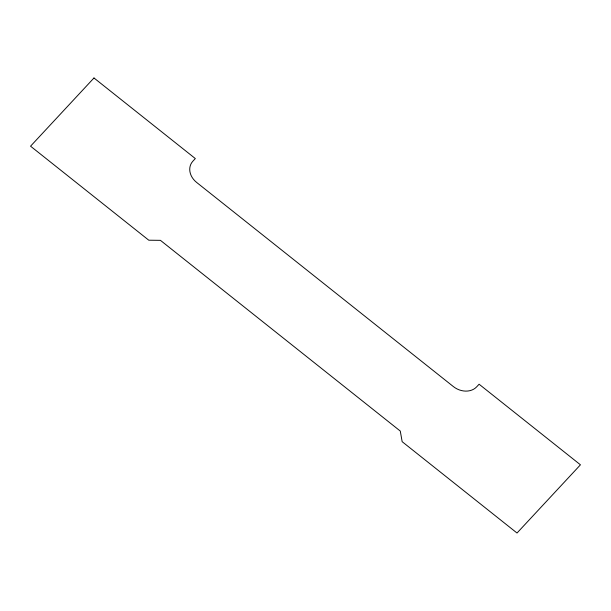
<?xml version="1.0" encoding="UTF-8"?>
<svg xmlns="http://www.w3.org/2000/svg" width="611" height="611" viewBox="0 0 611 611"><rect width="100%" height="100%" fill="white"/><g stroke="black" fill="none" stroke-linecap="round" stroke-linejoin="round"><path stroke-width="0.92" d="M93.979 77.979L30.55 146.189L148.786 240.207L160.426 240.337L400.281 431.06L402.16 441.684L517.021 533.021L580.45 464.811L479.1 384.22L476.664 386.847A17.375 14.198 29.3 0 1 453.393 386.595L196.643 182.437A17.375 14.198 29.3 0 1 192.885 161.197L195.329 158.57L93.979 77.979"/></g></svg>
